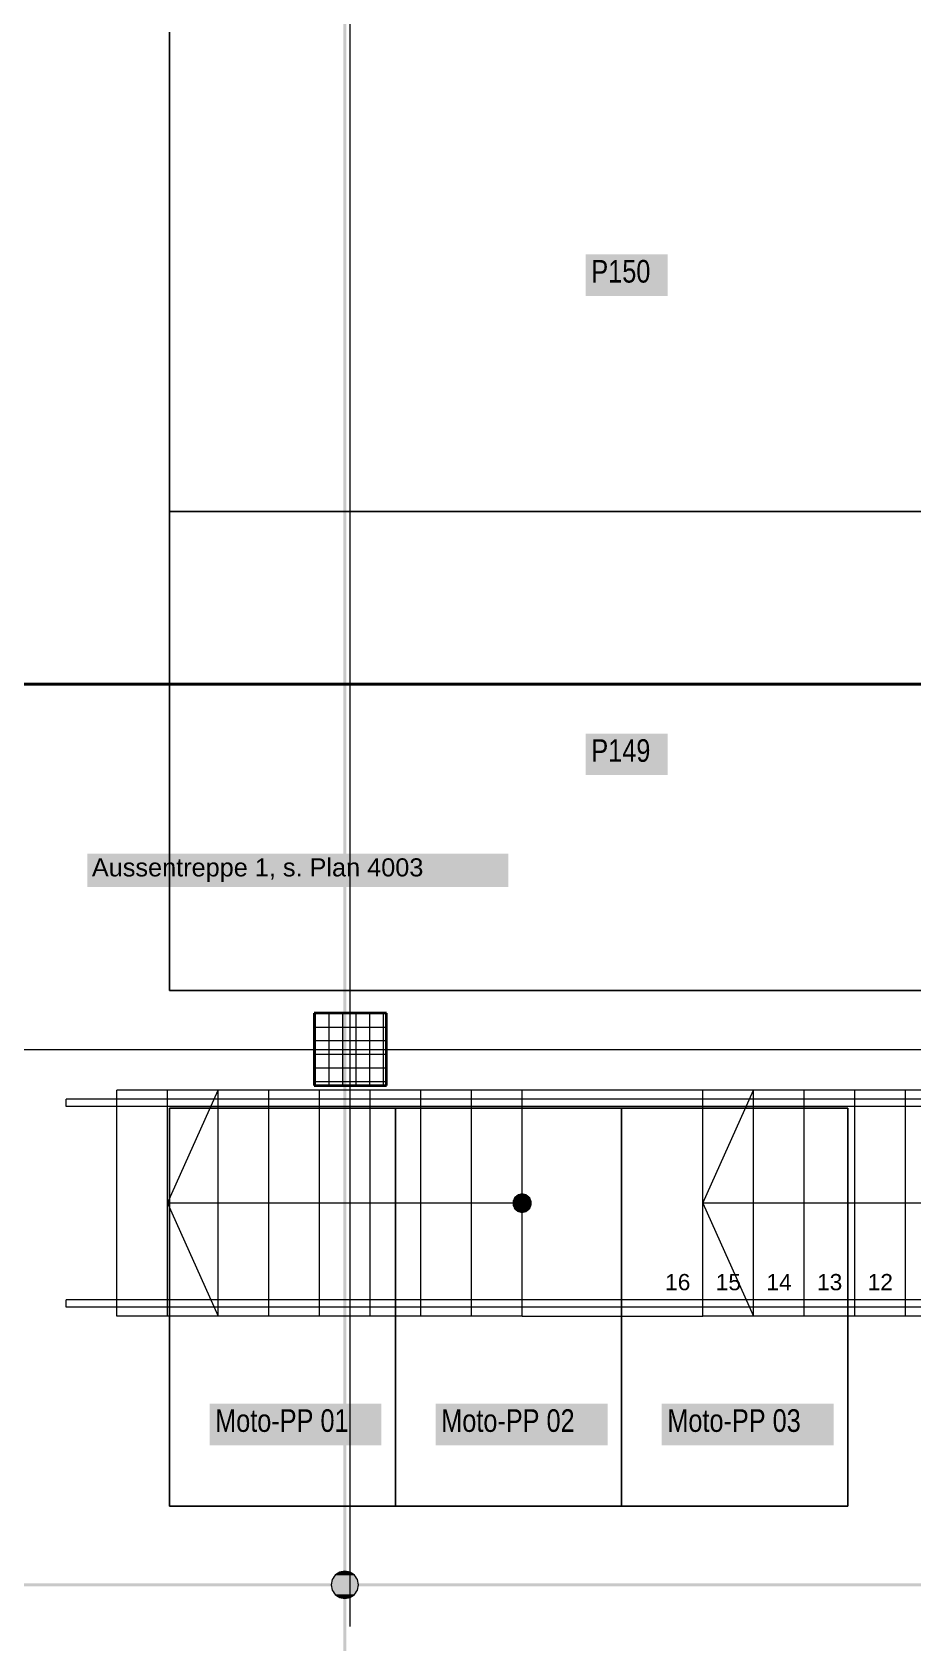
# Model space of a CAD drawing. Extents: x -1132 to 613, y -179 to 712.
# Drawn here: x -847.2 to -749.8, y 148.4 to 326.5 of the extents above; entities that cross this region are included whole.
import ezdxf
from ezdxf.lldxf.tags import DXFTag

# ---------------------------------------------------------------- set-up
doc = ezdxf.new("R2010")
doc.units = 0
doc.layers.get('0').update_dxf_attribs({"lineweight": 13})
doc.layers.add('A-____-MATC-OTLN', color=7, linetype='Strichpunkt - Mittel', lineweight=40, true_color=0x0080ff)
doc.layers.add('EL01_WAN_Leitung_Potentialausgleich', color=1, linetype='fein_strichliert', lineweight=13, true_color=0xff0000)
for name, color, linetype, lineweight in [('A-____-NOTE-TEXT', 7, 'Continuous', 9), ('A-FLOR-HRAL-MBND', 7, '_Verdeckte Linien_', 9), ('C-PRKG-____-IDEN', 7, 'Continuous', 5), ('C-PRKG-____-OTLN', 7, 'Continuous', 9), ('S-COLS-____-MCUT', 7, 'Continuous', 35), ('S-COLS-____-OTLN', 7, 'Continuous', 9), ('S-GRID-____-OTLN', 7, 'Continuous', 5), ('S-STRS-____-MBND', 7, '_Strichpunkt - Fein', 9), ('S-STRS-____-OTLN', 7, 'Continuous', 9)]:
    doc.layers.add(name, color=color, linetype=linetype, lineweight=lineweight)
doc.styles.get("Standard").update_dxf_attribs({"font": 'arial.ttf'})
tags = doc.linetypes.add('_Rasterlinie_', pattern=[0.375, 0.2, -0.05, 0.075, -0.05]).pattern_tags.tags
tags[10:11] = [DXFTag(74, 4), DXFTag(75, 0), DXFTag(340, '0'), DXFTag(46, 1.0), DXFTag(50, 0.0), DXFTag(44, 0.0), DXFTag(45, 0.0)]
tags[8:9] = [DXFTag(74, 4), DXFTag(75, 0), DXFTag(340, '0'), DXFTag(46, 1.0), DXFTag(50, 0.0), DXFTag(44, 0.0), DXFTag(45, 0.0)]
tags[6:7] = [DXFTag(74, 4), DXFTag(75, 0), DXFTag(340, '0'), DXFTag(46, 1.0), DXFTag(50, 0.0), DXFTag(44, 0.0), DXFTag(45, 0.0)]
tags[4:5] = [DXFTag(74, 4), DXFTag(75, 0), DXFTag(340, '0'), DXFTag(46, 1.0), DXFTag(50, 0.0), DXFTag(44, 0.0), DXFTag(45, 0.0)]
tags = doc.linetypes.add('_Strichpunkt - Fein', pattern=[0.2, 0.1, -0.05, 0, -0.05]).pattern_tags.tags
tags[10:11] = [DXFTag(74, 4), DXFTag(75, 0), DXFTag(340, '0'), DXFTag(46, 1.0), DXFTag(50, 0.0), DXFTag(44, 0.0), DXFTag(45, 0.0)]
tags[8:9] = [DXFTag(74, 4), DXFTag(75, 0), DXFTag(340, '0'), DXFTag(46, 1.0), DXFTag(50, 0.0), DXFTag(44, 0.0), DXFTag(45, 0.0)]
tags[6:7] = [DXFTag(74, 4), DXFTag(75, 0), DXFTag(340, '0'), DXFTag(46, 1.0), DXFTag(50, 0.0), DXFTag(44, 0.0), DXFTag(45, 0.0)]
tags[4:5] = [DXFTag(74, 4), DXFTag(75, 0), DXFTag(340, '0'), DXFTag(46, 1.0), DXFTag(50, 0.0), DXFTag(44, 0.0), DXFTag(45, 0.0)]
tags = doc.linetypes.add('_Verdeckte Linien_', pattern=[0.15, 0.1, -0.05]).pattern_tags.tags
tags[6:7] = [DXFTag(74, 4), DXFTag(75, 0), DXFTag(340, '0'), DXFTag(46, 1.0), DXFTag(50, 0.0), DXFTag(44, 0.0), DXFTag(45, 0.0)]
tags[4:5] = [DXFTag(74, 4), DXFTag(75, 0), DXFTag(340, '0'), DXFTag(46, 1.0), DXFTag(50, 0.0), DXFTag(44, 0.0), DXFTag(45, 0.0)]
tags = doc.linetypes.add('fein_strichliert', pattern=[4, 1, -2, 1]).pattern_tags.tags
tags[8:9] = [DXFTag(74, 4), DXFTag(75, 0), DXFTag(340, '0'), DXFTag(46, 0.0), DXFTag(50, 0.0), DXFTag(44, 0.0), DXFTag(45, 0.0)]
tags[6:7] = [DXFTag(74, 4), DXFTag(75, 0), DXFTag(340, '0'), DXFTag(46, 0.0), DXFTag(50, 0.0), DXFTag(44, 0.0), DXFTag(45, 0.0)]
tags[4:5] = [DXFTag(74, 4), DXFTag(75, 0), DXFTag(340, '0'), DXFTag(46, 0.0), DXFTag(50, 0.0), DXFTag(44, 0.0), DXFTag(45, 0.0)]
tags = doc.linetypes.add('Strichpunkt - Mittel', pattern=[0.35, 0.15, -0.1, 0, -0.1]).pattern_tags.tags
tags[10:11] = [DXFTag(74, 4), DXFTag(75, 0), DXFTag(340, '0'), DXFTag(46, 1.0), DXFTag(50, 0.0), DXFTag(44, 0.0), DXFTag(45, 0.0)]
tags[8:9] = [DXFTag(74, 4), DXFTag(75, 0), DXFTag(340, '0'), DXFTag(46, 1.0), DXFTag(50, 0.0), DXFTag(44, 0.0), DXFTag(45, 0.0)]
tags[6:7] = [DXFTag(74, 4), DXFTag(75, 0), DXFTag(340, '0'), DXFTag(46, 1.0), DXFTag(50, 0.0), DXFTag(44, 0.0), DXFTag(45, 0.0)]
tags[4:5] = [DXFTag(74, 4), DXFTag(75, 0), DXFTag(340, '0'), DXFTag(46, 1.0), DXFTag(50, 0.0), DXFTag(44, 0.0), DXFTag(45, 0.0)]

# ---------------------------------------------------------------- blocks, each defined once
blk = doc.blocks.new('Referenz-A0ULN8GXQT', base_point=(-1139.87, -119.94))
at = {"layer": 'A-____-MATC-OTLN', "color": 0, "linetype": 'Strichpunkt - Mittel', "ltscale": 0.4}
blk.add_line((-1114.83, 254.4), (174.99, 254.4), dxfattribs=at)
at = {"layer": 'A-____-NOTE-TEXT', "color": 7, "linetype": 'Continuous', "lineweight": 5, "ltscale": 0.13, "true_color": 0xffffff}
for points in [[(-841.07, 231.95), (-794.54, 231.95), (-841.07, 235.63)], [(-794.54, 231.95), (-841.07, 235.63), (-794.54, 235.63)]]:
    blk.add_solid(points, dxfattribs=at)
at = {"layer": 'A-FLOR-HRAL-MBND', "color": 0, "linetype": '_Verdeckte Linien_', "ltscale": 0.13}
for p, q in [((-843.4, 207.7), (-843.4, 208.5)), ((-832.2, 208.5), (-843.4, 208.5)), ((-787.4, 208.5), (-832.2, 208.5)), ((-773, 208.5), (-787.4, 208.5)), ((-739.43, 208.5), (-773, 208.5)), ((-832.2, 207.7), (-843.4, 207.7)), ((-787.4, 207.7), (-832.2, 207.7)), ((-773, 207.7), (-787.4, 207.7)), ((-739.21, 207.7), (-773, 207.7)), ((-843.4, 185.5), (-843.4, 186.3)), ((-832.2, 186.3), (-843.4, 186.3)), ((-832.2, 185.5), (-843.4, 185.5)), ((-787.4, 186.3), (-832.2, 186.3)), ((-787.4, 185.5), (-832.2, 185.5)), ((-773, 186.3), (-787.4, 186.3)), ((-773, 185.5), (-787.4, 185.5)), ((-733.48, 186.3), (-773, 186.3)), ((-733.26, 185.5), (-773, 185.5))]:
    blk.add_line(p, q, dxfattribs=at)
at = {"layer": 'C-PRKG-____-IDEN', "color": 7, "linetype": 'Continuous', "ltscale": 0.13, "true_color": 0xffffff}
for points in [[(-785.96, 297.32), (-776.89, 297.32), (-785.96, 301.92)], [(-776.89, 297.32), (-785.96, 301.92), (-776.89, 301.92)], [(-785.96, 244.33), (-776.89, 244.33), (-785.96, 248.93)], [(-776.89, 244.33), (-785.96, 248.93), (-776.89, 248.93)], [(-827.56, 170.24), (-808.55, 170.24), (-827.56, 174.84)], [(-808.55, 170.24), (-827.56, 174.84), (-808.55, 174.84)], [(-802.56, 170.24), (-783.55, 170.24), (-802.56, 174.84)], [(-783.55, 170.24), (-802.56, 174.84), (-783.55, 174.84)], [(-777.56, 170.24), (-758.55, 170.24), (-777.56, 174.84)], [(-758.55, 170.24), (-777.56, 174.84), (-758.55, 174.84)]]:
    blk.add_solid(points, dxfattribs=at)
at = {"layer": 'C-PRKG-____-OTLN', "color": 0, "linetype": 'Continuous', "ltscale": 0.13}
for p, q in [((-832, 326.48), (-832, 273.49)), ((-832, 326.48), (-832, 273.49)), ((-832, 273.49), (-832, 326.48)), ((-832, 273.49), (-732, 273.49)), ((-832, 273.49), (-832, 220.5)), ((-832, 273.49), (-832, 220.5)), ((-732, 273.49), (-832, 273.49)), ((-832, 273.49), (-732, 273.49)), ((-832, 220.5), (-832, 273.49)), ((-832, 273.49), (-832, 273.49)), ((-832, 273.49), (-732, 273.49)), ((-832, 273.49), (-732, 273.49)), ((-732, 273.49), (-832, 273.49)), ((-832, 273.49), (-832, 273.49)), ((-832, 220.5), (-732, 220.5)), ((-832, 220.5), (-732, 220.5)), ((-732, 220.5), (-832, 220.5)), ((-832, 220.5), (-832, 220.5)), ((-832, 207.5), (-832, 163.51)), ((-807, 207.5), (-832, 207.5)), ((-807, 207.5), (-832, 207.5)), ((-832, 207.5), (-832, 163.51)), ((-832, 163.51), (-832, 207.5)), ((-832, 207.5), (-807, 207.5)), ((-832, 207.5), (-832, 207.5)), ((-807, 207.5), (-807, 163.51)), ((-782, 207.5), (-807, 207.5)), ((-782, 207.5), (-807, 207.5)), ((-807, 207.5), (-807, 163.51)), ((-807, 163.51), (-807, 207.5)), ((-807, 207.5), (-782, 207.5)), ((-807, 207.5), (-807, 207.5)), ((-807, 207.5), (-807, 163.51)), ((-807, 163.51), (-807, 207.5)), ((-807, 207.5), (-807, 163.51)), ((-807, 207.5), (-807, 207.5)), ((-782, 207.5), (-782, 163.51)), ((-757, 207.5), (-782, 207.5)), ((-757, 207.5), (-782, 207.5)), ((-782, 207.5), (-782, 163.51)), ((-782, 163.51), (-782, 207.5)), ((-782, 207.5), (-757, 207.5)), ((-782, 207.5), (-782, 207.5)), ((-782, 207.5), (-782, 163.51)), ((-782, 163.51), (-782, 207.5)), ((-782, 207.5), (-782, 163.51)), ((-782, 207.5), (-782, 207.5)), ((-757, 207.5), (-757, 163.51)), ((-757, 163.51), (-757, 207.5)), ((-757, 207.5), (-757, 163.51)), ((-757, 207.5), (-757, 207.5)), ((-807, 163.51), (-832, 163.51)), ((-832, 163.51), (-807, 163.51)), ((-807, 163.51), (-832, 163.51)), ((-832, 163.51), (-832, 163.51)), ((-782, 163.51), (-807, 163.51)), ((-807, 163.51), (-782, 163.51)), ((-782, 163.51), (-807, 163.51)), ((-807, 163.51), (-807, 163.51)), ((-807, 163.51), (-807, 163.51)), ((-757, 163.51), (-782, 163.51)), ((-782, 163.51), (-757, 163.51)), ((-757, 163.51), (-782, 163.51)), ((-782, 163.51), (-782, 163.51)), ((-782, 163.51), (-782, 163.51)), ((-757, 163.51), (-757, 163.51))]:
    blk.add_line(p, q, dxfattribs=at)
at = {"layer": 'S-COLS-____-MCUT', "color": 0, "linetype": 'Continuous', "ltscale": 0.35}
for p, q in [((-808, 218), (-816, 218)), ((-816, 218), (-816, 210)), ((-808, 210), (-808, 218)), ((-816, 210), (-808, 210))]:
    blk.add_line(p, q, dxfattribs=at)
at = {"layer": 'S-COLS-____-OTLN', "color": 0, "linetype": 'Continuous', "ltscale": 0.13}
for p, q in [((-816, 217.97), (-808, 217.97)), ((-815.84, 210), (-815.84, 218)), ((-814.34, 210), (-814.34, 218)), ((-812.84, 210), (-812.84, 218)), ((-811.34, 210), (-811.34, 218)), ((-809.84, 210), (-809.84, 218)), ((-808.34, 210), (-808.34, 218)), ((-816, 216.47), (-808, 216.47)), ((-816, 214.97), (-808, 214.97)), ((-816, 213.47), (-808, 213.47)), ((-816, 211.97), (-808, 211.97)), ((-816, 210.47), (-808, 210.47))]:
    blk.add_line(p, q, dxfattribs=at)
at = {"layer": 'S-GRID-____-OTLN', "color": 0, "linetype": '_Rasterlinie_', "ltscale": 0.13}
for p, q in [((-812, 150.2), (-812, 411)), ((-1093.45, 214), (174.99, 214))]:
    blk.add_line(p, q, dxfattribs=at)
at = {"layer": 'S-STRS-____-MBND', "color": 0, "linetype": '_Strichpunkt - Fein', "ltscale": 0.13}
for p, q in [((-837.8, 184.5), (-837.8, 209.5)), ((-793, 209.5), (-837.8, 209.5)), ((-832.2, 184.5), (-832.2, 209.5)), ((-832.2, 184.5), (-832.2, 209.5)), ((-826.6, 184.5), (-826.6, 209.5)), ((-826.6, 184.5), (-826.6, 209.5)), ((-821, 184.5), (-821, 209.5)), ((-821, 184.5), (-821, 209.5)), ((-815.4, 184.5), (-815.4, 209.5)), ((-815.4, 184.5), (-815.4, 209.5)), ((-809.8, 184.5), (-809.8, 209.5)), ((-809.8, 184.5), (-809.8, 209.5)), ((-804.2, 184.5), (-804.2, 209.5)), ((-804.2, 184.5), (-804.2, 209.5)), ((-798.6, 184.5), (-798.6, 209.5)), ((-798.6, 184.5), (-798.6, 209.5)), ((-773, 209.5), (-793, 209.5)), ((-793, 184.5), (-793, 209.5)), ((-793, 184.5), (-793, 209.5)), ((-773, 184.5), (-773, 209.5)), ((-739.69, 209.5), (-773, 209.5)), ((-773, 184.5), (-773, 209.5)), ((-767.4, 184.5), (-767.4, 209.5)), ((-767.4, 184.5), (-767.4, 209.5)), ((-761.8, 184.5), (-761.8, 209.5)), ((-761.8, 184.5), (-761.8, 209.5)), ((-756.2, 184.5), (-756.2, 209.5)), ((-756.2, 184.5), (-756.2, 209.5)), ((-750.6, 184.5), (-750.6, 209.5)), ((-750.6, 184.5), (-750.6, 209.5)), ((-793, 184.5), (-837.8, 184.5)), ((-793, 184.5), (-773, 184.5)), ((-735.23, 184.5), (-773, 184.5))]:
    blk.add_line(p, q, dxfattribs=at)
at = {"layer": 'S-STRS-____-MBND', "color": 0, "linetype": '_Verdeckte Linien_', "ltscale": 0.13}
for p, q in [((-832.2, 197), (-826.6, 209.5)), ((-773, 197), (-767.4, 209.5)), ((-793.66, 197.75), (-793.96, 197.28)), ((-793.71, 197.71), (-793.8, 197.61)), ((-793.61, 197.79), (-793.71, 197.71)), ((-793.15, 197.99), (-793.66, 197.75)), ((-793.5, 197.86), (-793.61, 197.79)), ((-793.39, 197.92), (-793.5, 197.86)), ((-793.26, 197.96), (-793.39, 197.92)), ((-793.13, 197.99), (-793.26, 197.96)), ((-792.59, 197.91), (-793.15, 197.99)), ((-793, 198), (-793.13, 197.99)), ((-792.87, 197.99), (-793, 198)), ((-792.75, 197.96), (-792.87, 197.99)), ((-792.62, 197.92), (-792.75, 197.96)), ((-792.5, 197.86), (-792.62, 197.92)), ((-792.16, 197.54), (-792.59, 197.91)), ((-792.4, 197.79), (-792.5, 197.86)), ((-792.3, 197.71), (-792.4, 197.79)), ((-792.21, 197.61), (-792.3, 197.71)), ((-793, 197), (-832.2, 197)), ((-832.2, 197), (-826.6, 184.5)), ((-793.97, 197.26), (-794, 197.13)), ((-794, 197.13), (-794, 197)), ((-794, 197), (-794, 196.87)), ((-794, 196.87), (-793.97, 196.74)), ((-793.93, 197.38), (-793.97, 197.26)), ((-793.97, 196.74), (-793.93, 196.62)), ((-793.96, 197.28), (-793.96, 196.72)), ((-793.96, 196.72), (-793.66, 196.24)), ((-793.87, 197.5), (-793.93, 197.38)), ((-793.93, 196.62), (-793.87, 196.5)), ((-793.8, 197.61), (-793.87, 197.5)), ((-793.87, 196.5), (-793.8, 196.39)), ((-793.8, 196.39), (-793.71, 196.29)), ((-793.71, 196.29), (-793.61, 196.21)), ((-793.66, 196.24), (-793.15, 196.01)), ((-793.61, 196.21), (-793.5, 196.13)), ((-793.5, 196.13), (-793.39, 196.07)), ((-793.39, 196.07), (-793.26, 196.03)), ((-793.26, 196.03), (-793.13, 196.01)), ((-793.15, 196.01), (-792.59, 196.09)), ((-793.13, 196.01), (-793, 196)), ((-793, 196), (-792.87, 196.01)), ((-792.87, 196.01), (-792.75, 196.03)), ((-792.75, 196.03), (-792.62, 196.07)), ((-792.62, 196.07), (-792.5, 196.13)), ((-792.59, 196.09), (-792.16, 196.46)), ((-792.5, 196.13), (-792.4, 196.21)), ((-792.4, 196.21), (-792.3, 196.29)), ((-792.3, 196.29), (-792.21, 196.39)), ((-792.14, 197.5), (-792.21, 197.61)), ((-792.21, 196.39), (-792.14, 196.5)), ((-792, 197), (-792.16, 197.54)), ((-792.16, 196.46), (-792, 197)), ((-792.08, 197.38), (-792.14, 197.5)), ((-792.14, 196.5), (-792.08, 196.62)), ((-792.04, 197.26), (-792.08, 197.38)), ((-792.08, 196.62), (-792.04, 196.74)), ((-792.01, 197.13), (-792.04, 197.26)), ((-792.04, 196.74), (-792.01, 196.87)), ((-792, 197), (-792.01, 197.13)), ((-792.01, 196.87), (-792, 197)), ((-736.34, 197), (-773, 197)), ((-773, 197), (-767.4, 184.5))]:
    blk.add_line(p, q, dxfattribs=at)
for points in [[(-793.66, 197.28), (-793.96, 197.28), (-793.66, 197.75)], [(-793.71, 197.59), (-793.81, 197.59), (-793.71, 197.71)], [(-793.59, 197.71), (-793.71, 197.71), (-793.59, 197.81)], [(-793.6, 196.29), (-793.71, 196.29), (-793.71, 197.71)], [(-793.59, 196.19), (-793.59, 197.71), (-793.71, 197.71)], [(-793.15, 197.75), (-793.66, 197.75), (-793.15, 197.99)], [(-793.21, 196.24), (-793.66, 196.24), (-793.66, 197.75)], [(-793.15, 196.01), (-793.15, 197.75), (-793.66, 197.75)], [(-793.46, 197.81), (-793.59, 197.81), (-793.46, 197.89)], [(-793.46, 196.19), (-793.59, 196.19), (-793.59, 197.81)], [(-793.46, 196.11), (-793.46, 197.81), (-793.59, 197.81)], [(-793.31, 197.89), (-793.46, 197.89), (-793.31, 197.95)], [(-793.32, 196.11), (-793.46, 196.11), (-793.46, 197.89)], [(-793.31, 196.05), (-793.31, 197.89), (-793.46, 197.89)], [(-793.16, 197.95), (-793.31, 197.95), (-793.16, 197.99)], [(-793.16, 196.05), (-793.31, 196.05), (-793.31, 197.95)], [(-793.16, 196.01), (-793.16, 197.95), (-793.31, 197.95)], [(-793, 197.99), (-793.16, 197.99), (-793, 198)], [(-793, 196.01), (-793.16, 196.01), (-793.16, 197.99)], [(-793, 196), (-793, 197.99), (-793.16, 197.99)], [(-792.59, 196.09), (-793.15, 196.09), (-793.15, 197.99)], [(-792.59, 197.91), (-793.12, 197.91), (-793.15, 197.99)], [(-792.59, 196.09), (-792.59, 197.91), (-793.12, 197.91)], [(-792.85, 196.01), (-793, 196.01), (-793, 198)], [(-792.85, 197.99), (-793, 197.99), (-793, 198)], [(-792.85, 196.01), (-792.85, 197.99), (-793, 197.99)], [(-792.69, 196.05), (-792.85, 196.05), (-792.85, 197.99)], [(-792.69, 197.95), (-792.84, 197.95), (-792.85, 197.99)], [(-792.69, 196.05), (-792.69, 197.95), (-792.84, 197.95)], [(-792.55, 196.11), (-792.69, 196.11), (-792.69, 197.95)], [(-792.55, 197.89), (-792.69, 197.89), (-792.69, 197.95)], [(-792.55, 196.11), (-792.55, 197.89), (-792.69, 197.89)], [(-792.16, 196.46), (-792.59, 196.46), (-792.59, 197.91)], [(-792.16, 197.54), (-792.48, 197.54), (-792.59, 197.91)], [(-792.42, 196.19), (-792.55, 196.19), (-792.55, 197.89)], [(-792.42, 197.81), (-792.54, 197.81), (-792.55, 197.89)], [(-792.42, 196.19), (-792.42, 197.81), (-792.54, 197.81)], [(-792.3, 196.29), (-792.42, 196.29), (-792.42, 197.81)], [(-792.3, 197.71), (-792.41, 197.71), (-792.42, 197.81)], [(-792.3, 196.29), (-792.3, 197.71), (-792.41, 197.71)], [(-792.19, 196.41), (-792.3, 196.41), (-792.3, 197.71)], [(-792.19, 197.59), (-792.29, 197.59), (-792.3, 197.71)], [(-793.99, 197), (-794, 197), (-793.99, 197.15)], [(-793.99, 196.84), (-793.99, 197), (-794, 197)], [(-793.95, 197.15), (-793.99, 197.15), (-793.95, 197.31)], [(-793.97, 196.84), (-793.99, 196.84), (-793.99, 197.15)], [(-793.95, 196.69), (-793.95, 197.15), (-793.99, 197.15)], [(-793.95, 196.69), (-793.97, 196.84), (-793.99, 196.84)], [(-793.8, 196.72), (-793.96, 196.72), (-793.96, 197.28)], [(-793.66, 196.24), (-793.66, 197.28), (-793.96, 197.28)], [(-793.66, 196.24), (-793.8, 196.72), (-793.96, 196.72)], [(-793.89, 197.31), (-793.95, 197.31), (-793.89, 197.45)], [(-793.91, 196.69), (-793.95, 196.69), (-793.95, 197.31)], [(-793.89, 196.54), (-793.89, 197.31), (-793.95, 197.31)], [(-793.89, 196.54), (-793.91, 196.69), (-793.95, 196.69)], [(-793.81, 197.45), (-793.89, 197.45), (-793.81, 197.59)], [(-793.82, 196.54), (-793.89, 196.54), (-793.89, 197.45)], [(-793.81, 196.41), (-793.81, 197.45), (-793.89, 197.45)], [(-793.81, 196.41), (-793.82, 196.54), (-793.89, 196.54)], [(-793.72, 196.41), (-793.81, 196.41), (-793.81, 197.59)], [(-793.71, 196.29), (-793.71, 197.59), (-793.81, 197.59)], [(-793.71, 196.29), (-793.72, 196.41), (-793.81, 196.41)], [(-793.59, 196.19), (-793.6, 196.29), (-793.71, 196.29)], [(-793.15, 196.01), (-793.21, 196.24), (-793.66, 196.24)], [(-793.46, 196.11), (-793.46, 196.19), (-793.59, 196.19)], [(-793.31, 196.05), (-793.32, 196.11), (-793.46, 196.11)], [(-793.16, 196.01), (-793.16, 196.05), (-793.31, 196.05)], [(-793, 196), (-793, 196.01), (-793.16, 196.01)], [(-793.15, 196.01), (-792.59, 196.09), (-793.15, 196.09)], [(-793, 196), (-792.85, 196.01), (-793, 196.01)], [(-792.85, 196.01), (-792.69, 196.05), (-792.85, 196.05)], [(-792.69, 196.05), (-792.55, 196.11), (-792.69, 196.11)], [(-792.59, 196.09), (-792.16, 196.46), (-792.59, 196.46)], [(-792.55, 196.11), (-792.42, 196.19), (-792.55, 196.19)], [(-792.16, 196.46), (-792.16, 197.54), (-792.48, 197.54)], [(-792.42, 196.19), (-792.3, 196.29), (-792.42, 196.29)], [(-792.3, 196.29), (-792.19, 196.41), (-792.3, 196.41)], [(-792.19, 196.41), (-792.19, 197.59), (-792.29, 197.59)], [(-792.11, 196.54), (-792.19, 196.54), (-792.19, 197.59)], [(-792.11, 197.45), (-792.18, 197.45), (-792.19, 197.59)], [(-792.19, 196.41), (-792.11, 196.54), (-792.19, 196.54)], [(-792.11, 196.54), (-792.11, 197.45), (-792.18, 197.45)], [(-792, 197), (-792.16, 197), (-792.16, 197.54)], [(-792.16, 196.46), (-792, 197), (-792.16, 197)], [(-792.05, 196.69), (-792.11, 196.69), (-792.11, 197.45)], [(-792.05, 197.31), (-792.1, 197.31), (-792.11, 197.45)], [(-792.11, 196.54), (-792.05, 196.69), (-792.11, 196.69)], [(-792.05, 196.69), (-792.05, 197.31), (-792.1, 197.31)], [(-792.02, 196.84), (-792.05, 196.84), (-792.05, 197.31)], [(-792.02, 197.15), (-792.04, 197.15), (-792.05, 197.31)], [(-792.05, 196.69), (-792.02, 196.84), (-792.05, 196.84)], [(-792.02, 196.84), (-792.02, 197.15), (-792.04, 197.15)], [(-792, 197), (-792.02, 197), (-792.02, 197.15)], [(-792.02, 196.84), (-792, 197), (-792.02, 197)]]:
    blk.add_solid(points, dxfattribs=at)
at = {"layer": 'A-____-NOTE-TEXT', "color": 0, "linetype": 'Continuous', "lineweight": 5, "ltscale": 0.13, "insert": (-840.57, 235.13), "char_height": 2, "attachment_point": 1}
blk.add_mtext('{\\fArial;Aussentreppe 1, s. Plan 4003}', dxfattribs=at)
at = {"layer": 'C-PRKG-____-IDEN', "color": 0, "linetype": 'Continuous', "ltscale": 0.13, "char_height": 2.5, "attachment_point": 1}
for s, insert in [('{\\W0.8;\\fArial;P150}', (-785.34, 301.29)), ('{\\W0.8;\\fArial;P149}', (-785.34, 248.3)), ('{\\W0.8;\\fArial;Moto-PP 01}', (-826.94, 174.21)), ('{\\W0.8;\\fArial;Moto-PP 02}', (-801.94, 174.21)), ('{\\W0.8;\\fArial;Moto-PP 03}', (-776.94, 174.21))]:
    blk.add_mtext(s, dxfattribs=dict(at, insert=insert))
at = {"layer": 'S-STRS-____-OTLN', "color": 0, "linetype": 'Continuous', "ltscale": 0.13, "char_height": 1.8, "attachment_point": 1}
for s, insert in [('{\\fArial;16}', (-777.19, 189.17)), ('{\\fArial;15}', (-771.59, 189.17)), ('{\\fArial;14}', (-765.99, 189.17)), ('{\\fArial;13}', (-760.39, 189.17)), ('{\\fArial;12}', (-754.79, 189.17))]:
    blk.add_mtext(s, dxfattribs=dict(at, insert=insert))
blk = doc.blocks.new('Anschlusspunkt-A0ULN8ILQT', base_point=(-814.1, 153.3))
at = {"color": 0, "linetype": 'ByBlock', "lineweight": -2, "ltscale": 0.13}
for p, q in [((-814.09, 154.99), (-814.1, 154.8)), ((-814.05, 155.19), (-814.09, 154.99)), ((-813.99, 155.37), (-814.05, 155.19)), ((-813.9, 155.55), (-813.99, 155.37)), ((-813.79, 155.71), (-813.9, 155.55)), ((-813.66, 155.86), (-813.79, 155.71)), ((-813.51, 155.99), (-813.66, 155.86)), ((-813.35, 156.1), (-813.51, 155.99)), ((-813.17, 156.18), (-813.35, 156.1)), ((-812.99, 156.25), (-813.17, 156.18)), ((-812.8, 156.29), (-812.99, 156.25)), ((-812.6, 156.3), (-812.8, 156.29)), ((-812.4, 156.29), (-812.6, 156.3)), ((-812.21, 156.25), (-812.4, 156.29)), ((-812.03, 156.18), (-812.21, 156.25)), ((-811.85, 156.1), (-812.03, 156.18)), ((-811.69, 155.99), (-811.85, 156.1)), ((-811.54, 155.86), (-811.69, 155.99)), ((-811.41, 155.71), (-811.54, 155.86)), ((-811.3, 155.55), (-811.41, 155.71)), ((-811.21, 155.37), (-811.3, 155.55)), ((-811.15, 155.19), (-811.21, 155.37)), ((-811.11, 154.99), (-811.15, 155.19)), ((-811.1, 154.8), (-811.11, 154.99)), ((-814.1, 154.8), (-814.09, 154.6)), ((-814.09, 154.6), (-814.05, 154.41)), ((-814.05, 154.41), (-813.99, 154.22)), ((-813.99, 154.22), (-813.9, 154.05)), ((-813.9, 154.05), (-813.79, 153.89)), ((-813.79, 153.89), (-813.66, 153.74)), ((-813.66, 153.74), (-813.51, 153.61)), ((-813.51, 153.61), (-813.35, 153.5)), ((-813.35, 153.5), (-813.17, 153.41)), ((-813.17, 153.41), (-812.99, 153.35)), ((-812.99, 153.35), (-812.8, 153.31)), ((-812.8, 153.31), (-812.6, 153.3)), ((-812.6, 153.3), (-812.4, 153.31)), ((-812.4, 153.31), (-812.21, 153.35)), ((-812.21, 153.35), (-812.03, 153.41)), ((-812.03, 153.41), (-811.85, 153.5)), ((-811.85, 153.5), (-811.69, 153.61)), ((-811.69, 153.61), (-811.54, 153.74)), ((-811.54, 153.74), (-811.41, 153.89)), ((-811.41, 153.89), (-811.3, 154.05)), ((-811.3, 154.05), (-811.21, 154.22)), ((-811.21, 154.22), (-811.15, 154.41)), ((-811.15, 154.41), (-811.11, 154.6)), ((-811.11, 154.6), (-811.1, 154.8))]:
    blk.add_line(p, q, dxfattribs=at)
for points in [[(-811.1, 154.8), (-814.1, 154.8), (-811.15, 155.18)], [(-814.1, 154.8), (-811.15, 155.18), (-814.05, 155.18)], [(-811.15, 155.19), (-814.05, 155.19), (-811.3, 155.54)], [(-814.05, 155.19), (-811.3, 155.54), (-813.9, 155.54)], [(-811.15, 155.18), (-814.05, 155.18), (-811.15, 155.19)], [(-814.05, 155.18), (-811.15, 155.19), (-814.05, 155.19)], [(-811.3, 155.54), (-813.9, 155.54), (-811.31, 155.56)], [(-813.9, 155.54), (-811.31, 155.56), (-813.89, 155.56)], [(-811.31, 155.56), (-813.89, 155.56), (-811.54, 155.85)], [(-813.89, 155.56), (-811.54, 155.85), (-813.67, 155.85)], [(-811.54, 155.85), (-813.67, 155.85), (-811.55, 155.87)], [(-813.67, 155.85), (-811.55, 155.87), (-813.65, 155.87)], [(-811.55, 155.87), (-813.65, 155.87), (-811.84, 156.09)], [(-813.65, 155.87), (-811.84, 156.09), (-813.37, 156.09)], [(-811.84, 156.09), (-813.37, 156.09), (-811.87, 156.11)], [(-813.37, 156.09), (-811.87, 156.11), (-813.33, 156.11)], [(-811.87, 156.11), (-813.33, 156.11), (-812.21, 156.24)], [(-813.33, 156.11), (-812.21, 156.24), (-813.01, 156.24)], [(-812.21, 156.24), (-813.01, 156.24), (-812.23, 156.25)], [(-813.01, 156.24), (-812.23, 156.25), (-812.94, 156.25)], [(-812.23, 156.25), (-812.94, 156.25), (-812.63, 156.3)], [(-814.05, 154.41), (-811.1, 154.8), (-814.1, 154.8)], [(-811.15, 154.41), (-814.05, 154.41), (-811.1, 154.8)], [(-813.9, 154.06), (-811.15, 154.41), (-814.05, 154.41)], [(-811.15, 154.41), (-814.05, 154.41), (-811.15, 154.41)], [(-814.05, 154.41), (-811.15, 154.41), (-814.05, 154.41)], [(-811.3, 154.06), (-813.9, 154.06), (-811.15, 154.41)], [(-813.89, 154.04), (-811.3, 154.06), (-813.9, 154.06)], [(-811.31, 154.04), (-813.89, 154.04), (-811.3, 154.06)], [(-813.67, 153.75), (-811.31, 154.04), (-813.89, 154.04)], [(-811.54, 153.75), (-813.67, 153.75), (-811.31, 154.04)], [(-813.65, 153.73), (-811.54, 153.75), (-813.67, 153.75)], [(-811.55, 153.73), (-813.65, 153.73), (-811.54, 153.75)], [(-813.37, 153.51), (-811.55, 153.73), (-813.65, 153.73)], [(-811.84, 153.51), (-813.37, 153.51), (-811.55, 153.73)], [(-813.33, 153.49), (-811.84, 153.51), (-813.37, 153.51)], [(-811.87, 153.49), (-813.33, 153.49), (-811.84, 153.51)], [(-813.01, 153.35), (-811.87, 153.49), (-813.33, 153.49)], [(-812.21, 153.35), (-813.01, 153.35), (-811.87, 153.49)], [(-812.94, 153.34), (-812.21, 153.35), (-813.01, 153.35)], [(-812.23, 153.34), (-812.94, 153.34), (-812.21, 153.35)], [(-812.63, 153.3), (-812.23, 153.34), (-812.94, 153.34)]]:
    blk.add_solid(points, dxfattribs=at)

msp = doc.modelspace()

# ---------------------------------------------------------------- linework, layer by layer
at = {"layer": 'EL01_WAN_Leitung_Potentialausgleich', "linetype": 'ByBlock', "ltscale": 0.13}
for points in [[(-812.75, -45.2), (-812.45, -45.2), (-812.75, 411)], [(-812.45, -45.2), (-812.75, 411), (-812.45, 411)], [(174.99, 154.65), (-1035.05, 154.65), (174.99, 154.95)], [(-1035.05, 154.65), (174.99, 154.95), (-1035.05, 154.95)], [(174.99, 154.95), (-1035.05, 154.95), (-1035.05, 154.95)], [(174.99, 154.65), (174.99, 154.65), (-1035.05, 154.65)]]:
    msp.add_solid(points, dxfattribs=at)

# ---------------------------------------------------------------- block references
at = {"color": 9, "lineweight": 25, "ltscale": 0.25, "true_color": 0xc0c0c0}
msp.add_blockref('Referenz-A0ULN8GXQT', (-1139.87, -119.94), dxfattribs=at)
at = {"layer": 'EL01_WAN_Leitung_Potentialausgleich', "linetype": 'ByBlock', "ltscale": 0.13}
msp.add_blockref('Anschlusspunkt-A0ULN8ILQT', (-814.1, 153.3), dxfattribs=at)

doc.saveas('drawing.dxf')
